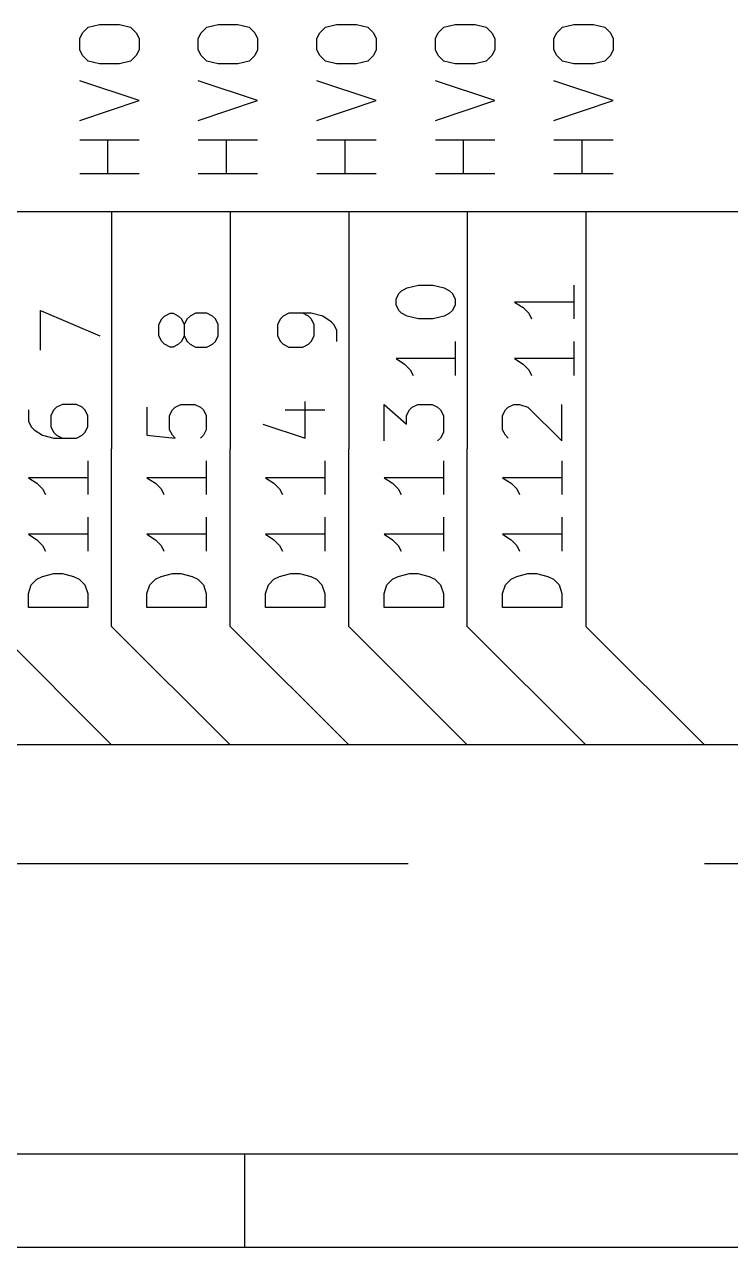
# Model space of a CAD drawing. Extents: x 0.4 to 11.3, y -7.9 to -0.4.
# Drawn here: x 2.176 to 2.772, y -7.874 to -6.842 of the extents above; entities that cross this region are included whole.
import ezdxf

# ---------------------------------------------------------------- set-up
doc = ezdxf.new("R2010")
doc.units = 0
doc.header["$MEASUREMENT"] = 0
doc.linetypes.add('DASHED', pattern=[0.75, 0.5, -0.25])
for name, color, linetype in [('BLUE2', 5, 'CONTINUOUS'), ('BLUE3', 171, 'CONTINUOUS'), ('CYAN2', 4, 'CONTINUOUS'), ('GRAY1', 251, 'CONTINUOUS'), ('GREEN3', 91, 'CONTINUOUS'), ('LYELLOW', 51, 'CONTINUOUS'), ('RED2', 1, 'CONTINUOUS'), ('RED3', 11, 'CONTINUOUS')]:
    doc.layers.add(name, color=color, linetype=linetype)

msp = doc.modelspace()

# ---------------------------------------------------------------- linework, layer by layer
at = {"layer": 'BLUE2', "linetype": 'CONTINUOUS'}
for p, q in [((2.25, -7.45), (2.15, -7.45)), ((2.35, -7.45), (2.25, -7.45)), ((2.45, -7.45), (2.35, -7.45)), ((2.55, -7.45), (2.45, -7.45)), ((2.65, -7.45), (2.55, -7.45)), ((2.75, -7.45), (2.65, -7.45)), ((3.7, -7.45), (2.75, -7.45))]:
    msp.add_line(p, q, dxfattribs=at)
at = {"layer": 'BLUE3', "linetype": 'DASHED'}
msp.add_line((0.5, -7.55), (6.95, -7.55), dxfattribs=at)
at = {"layer": 'CYAN2', "linetype": 'CONTINUOUS'}
for p, q in [((2.2255, -6.849), (2.2303, -6.8443)), ((2.2255, -6.849), (2.2303, -6.8443)), ((2.2303, -6.8443), (2.2398, -6.8419)), ((2.2303, -6.8443), (2.2398, -6.8419)), ((2.2398, -6.8419), (2.2565, -6.8419)), ((2.2398, -6.8419), (2.2565, -6.8419)), ((2.2565, -6.8419), (2.266, -6.8443)), ((2.2565, -6.8419), (2.266, -6.8443)), ((2.266, -6.8443), (2.2708, -6.849)), ((2.266, -6.8443), (2.2708, -6.849)), ((2.3255, -6.849), (2.3303, -6.8443)), ((2.3255, -6.849), (2.3303, -6.8443)), ((2.3303, -6.8443), (2.3398, -6.8419)), ((2.3303, -6.8443), (2.3398, -6.8419)), ((2.3398, -6.8419), (2.3565, -6.8419)), ((2.3398, -6.8419), (2.3565, -6.8419)), ((2.3565, -6.8419), (2.366, -6.8443)), ((2.3565, -6.8419), (2.366, -6.8443)), ((2.366, -6.8443), (2.3708, -6.849)), ((2.366, -6.8443), (2.3708, -6.849)), ((2.4255, -6.849), (2.4303, -6.8443)), ((2.4255, -6.849), (2.4303, -6.8443)), ((2.4303, -6.8443), (2.4398, -6.8419)), ((2.4303, -6.8443), (2.4398, -6.8419)), ((2.4398, -6.8419), (2.4565, -6.8419)), ((2.4398, -6.8419), (2.4565, -6.8419)), ((2.4565, -6.8419), (2.466, -6.8443)), ((2.4565, -6.8419), (2.466, -6.8443)), ((2.466, -6.8443), (2.4708, -6.849)), ((2.466, -6.8443), (2.4708, -6.849)), ((2.5255, -6.849), (2.5303, -6.8443)), ((2.5255, -6.849), (2.5303, -6.8443)), ((2.5303, -6.8443), (2.5398, -6.8419)), ((2.5303, -6.8443), (2.5398, -6.8419)), ((2.5398, -6.8419), (2.5565, -6.8419)), ((2.5398, -6.8419), (2.5565, -6.8419)), ((2.5565, -6.8419), (2.566, -6.8443)), ((2.5565, -6.8419), (2.566, -6.8443)), ((2.566, -6.8443), (2.5708, -6.849)), ((2.566, -6.8443), (2.5708, -6.849)), ((2.6255, -6.849), (2.6303, -6.8443)), ((2.6255, -6.849), (2.6303, -6.8443)), ((2.6303, -6.8443), (2.6398, -6.8419)), ((2.6303, -6.8443), (2.6398, -6.8419)), ((2.6398, -6.8419), (2.6565, -6.8419)), ((2.6398, -6.8419), (2.6565, -6.8419)), ((2.6565, -6.8419), (2.666, -6.8443)), ((2.6565, -6.8419), (2.666, -6.8443)), ((2.666, -6.8443), (2.6708, -6.849)), ((2.666, -6.8443), (2.6708, -6.849)), ((2.2231, -6.8538), (2.2255, -6.849)), ((2.2231, -6.8538), (2.2255, -6.849)), ((2.2231, -6.8633), (2.2231, -6.8538)), ((2.2231, -6.8633), (2.2231, -6.8538)), ((2.2708, -6.849), (2.2731, -6.8538)), ((2.2708, -6.849), (2.2731, -6.8538)), ((2.2731, -6.8538), (2.2731, -6.8633)), ((2.2731, -6.8538), (2.2731, -6.8633)), ((2.3231, -6.8538), (2.3255, -6.849)), ((2.3231, -6.8538), (2.3255, -6.849)), ((2.3231, -6.8633), (2.3231, -6.8538)), ((2.3231, -6.8633), (2.3231, -6.8538)), ((2.3708, -6.849), (2.3731, -6.8538)), ((2.3708, -6.849), (2.3731, -6.8538)), ((2.3731, -6.8538), (2.3731, -6.8633)), ((2.3731, -6.8538), (2.3731, -6.8633)), ((2.4231, -6.8538), (2.4255, -6.849)), ((2.4231, -6.8538), (2.4255, -6.849)), ((2.4231, -6.8633), (2.4231, -6.8538)), ((2.4231, -6.8633), (2.4231, -6.8538)), ((2.4708, -6.849), (2.4731, -6.8538)), ((2.4708, -6.849), (2.4731, -6.8538)), ((2.4731, -6.8538), (2.4731, -6.8633)), ((2.4731, -6.8538), (2.4731, -6.8633)), ((2.5231, -6.8538), (2.5255, -6.849)), ((2.5231, -6.8538), (2.5255, -6.849)), ((2.5231, -6.8633), (2.5231, -6.8538)), ((2.5231, -6.8633), (2.5231, -6.8538)), ((2.5708, -6.849), (2.5731, -6.8538)), ((2.5708, -6.849), (2.5731, -6.8538)), ((2.5731, -6.8538), (2.5731, -6.8633)), ((2.5731, -6.8538), (2.5731, -6.8633)), ((2.6231, -6.8538), (2.6255, -6.849)), ((2.6231, -6.8538), (2.6255, -6.849)), ((2.6231, -6.8633), (2.6231, -6.8538)), ((2.6231, -6.8633), (2.6231, -6.8538)), ((2.6708, -6.849), (2.6731, -6.8538)), ((2.6708, -6.849), (2.6731, -6.8538)), ((2.6731, -6.8538), (2.6731, -6.8633)), ((2.6731, -6.8538), (2.6731, -6.8633)), ((2.2255, -6.8681), (2.2231, -6.8633)), ((2.2255, -6.8681), (2.2231, -6.8633)), ((2.2731, -6.8633), (2.2708, -6.8681)), ((2.2731, -6.8633), (2.2708, -6.8681)), ((2.3255, -6.8681), (2.3231, -6.8633)), ((2.3255, -6.8681), (2.3231, -6.8633)), ((2.3731, -6.8633), (2.3708, -6.8681)), ((2.3731, -6.8633), (2.3708, -6.8681)), ((2.4255, -6.8681), (2.4231, -6.8633)), ((2.4255, -6.8681), (2.4231, -6.8633)), ((2.4731, -6.8633), (2.4708, -6.8681)), ((2.4731, -6.8633), (2.4708, -6.8681)), ((2.5255, -6.8681), (2.5231, -6.8633)), ((2.5255, -6.8681), (2.5231, -6.8633)), ((2.5731, -6.8633), (2.5708, -6.8681)), ((2.5731, -6.8633), (2.5708, -6.8681)), ((2.6255, -6.8681), (2.6231, -6.8633)), ((2.6255, -6.8681), (2.6231, -6.8633)), ((2.6731, -6.8633), (2.6708, -6.8681)), ((2.6731, -6.8633), (2.6708, -6.8681)), ((2.2303, -6.8729), (2.2255, -6.8681)), ((2.2303, -6.8729), (2.2255, -6.8681)), ((2.2398, -6.8752), (2.2303, -6.8729)), ((2.2398, -6.8752), (2.2303, -6.8729)), ((2.2565, -6.8752), (2.2398, -6.8752)), ((2.2565, -6.8752), (2.2398, -6.8752)), ((2.266, -6.8729), (2.2565, -6.8752)), ((2.266, -6.8729), (2.2565, -6.8752)), ((2.2708, -6.8681), (2.266, -6.8729)), ((2.2708, -6.8681), (2.266, -6.8729)), ((2.3303, -6.8729), (2.3255, -6.8681)), ((2.3303, -6.8729), (2.3255, -6.8681)), ((2.3398, -6.8752), (2.3303, -6.8729)), ((2.3398, -6.8752), (2.3303, -6.8729)), ((2.3565, -6.8752), (2.3398, -6.8752)), ((2.3565, -6.8752), (2.3398, -6.8752)), ((2.366, -6.8729), (2.3565, -6.8752)), ((2.366, -6.8729), (2.3565, -6.8752)), ((2.3708, -6.8681), (2.366, -6.8729)), ((2.3708, -6.8681), (2.366, -6.8729)), ((2.4303, -6.8729), (2.4255, -6.8681)), ((2.4303, -6.8729), (2.4255, -6.8681)), ((2.4398, -6.8752), (2.4303, -6.8729)), ((2.4398, -6.8752), (2.4303, -6.8729)), ((2.4565, -6.8752), (2.4398, -6.8752)), ((2.4565, -6.8752), (2.4398, -6.8752)), ((2.466, -6.8729), (2.4565, -6.8752)), ((2.466, -6.8729), (2.4565, -6.8752)), ((2.4708, -6.8681), (2.466, -6.8729)), ((2.4708, -6.8681), (2.466, -6.8729)), ((2.5303, -6.8729), (2.5255, -6.8681)), ((2.5303, -6.8729), (2.5255, -6.8681)), ((2.5398, -6.8752), (2.5303, -6.8729)), ((2.5398, -6.8752), (2.5303, -6.8729)), ((2.5565, -6.8752), (2.5398, -6.8752)), ((2.5565, -6.8752), (2.5398, -6.8752)), ((2.566, -6.8729), (2.5565, -6.8752)), ((2.566, -6.8729), (2.5565, -6.8752)), ((2.5708, -6.8681), (2.566, -6.8729)), ((2.5708, -6.8681), (2.566, -6.8729)), ((2.6303, -6.8729), (2.6255, -6.8681)), ((2.6303, -6.8729), (2.6255, -6.8681)), ((2.6398, -6.8752), (2.6303, -6.8729)), ((2.6398, -6.8752), (2.6303, -6.8729)), ((2.6565, -6.8752), (2.6398, -6.8752)), ((2.6565, -6.8752), (2.6398, -6.8752)), ((2.666, -6.8729), (2.6565, -6.8752)), ((2.666, -6.8729), (2.6565, -6.8752)), ((2.6708, -6.8681), (2.666, -6.8729)), ((2.6708, -6.8681), (2.666, -6.8729)), ((2.2731, -6.9062), (2.2231, -6.8895)), ((2.2731, -6.9062), (2.2231, -6.8895)), ((2.3731, -6.9062), (2.3231, -6.8895)), ((2.3731, -6.9062), (2.3231, -6.8895)), ((2.4731, -6.9062), (2.4231, -6.8895)), ((2.4731, -6.9062), (2.4231, -6.8895)), ((2.5731, -6.9062), (2.5231, -6.8895)), ((2.5731, -6.9062), (2.5231, -6.8895)), ((2.6731, -6.9062), (2.6231, -6.8895)), ((2.6731, -6.9062), (2.6231, -6.8895)), ((2.2231, -6.9229), (2.2731, -6.9062)), ((2.2231, -6.9229), (2.2731, -6.9062)), ((2.3231, -6.9229), (2.3731, -6.9062)), ((2.3231, -6.9229), (2.3731, -6.9062)), ((2.4231, -6.9229), (2.4731, -6.9062)), ((2.4231, -6.9229), (2.4731, -6.9062)), ((2.5231, -6.9229), (2.5731, -6.9062)), ((2.5231, -6.9229), (2.5731, -6.9062)), ((2.6231, -6.9229), (2.6731, -6.9062)), ((2.6231, -6.9229), (2.6731, -6.9062)), ((2.2731, -6.9395), (2.2231, -6.9395)), ((2.2731, -6.9395), (2.2231, -6.9395)), ((2.2469, -6.9681), (2.2469, -6.9395)), ((2.2469, -6.9681), (2.2469, -6.9395)), ((2.3731, -6.9395), (2.3231, -6.9395)), ((2.3731, -6.9395), (2.3231, -6.9395)), ((2.3469, -6.9681), (2.3469, -6.9395)), ((2.3469, -6.9681), (2.3469, -6.9395)), ((2.4731, -6.9395), (2.4231, -6.9395)), ((2.4731, -6.9395), (2.4231, -6.9395)), ((2.4469, -6.9681), (2.4469, -6.9395)), ((2.4469, -6.9681), (2.4469, -6.9395)), ((2.5731, -6.9395), (2.5231, -6.9395)), ((2.5731, -6.9395), (2.5231, -6.9395)), ((2.5469, -6.9681), (2.5469, -6.9395)), ((2.5469, -6.9681), (2.5469, -6.9395)), ((2.6731, -6.9395), (2.6231, -6.9395)), ((2.6731, -6.9395), (2.6231, -6.9395)), ((2.6469, -6.9681), (2.6469, -6.9395)), ((2.6469, -6.9681), (2.6469, -6.9395)), ((2.2731, -6.9681), (2.2231, -6.9681)), ((2.2731, -6.9681), (2.2231, -6.9681)), ((2.3731, -6.9681), (2.3231, -6.9681)), ((2.3731, -6.9681), (2.3231, -6.9681)), ((2.4731, -6.9681), (2.4231, -6.9681)), ((2.4731, -6.9681), (2.4231, -6.9681)), ((2.5731, -6.9681), (2.5231, -6.9681)), ((2.5731, -6.9681), (2.5231, -6.9681)), ((2.6731, -6.9681), (2.6231, -6.9681)), ((2.6731, -6.9681), (2.6231, -6.9681))]:
    msp.add_line(p, q, dxfattribs=at)
at = {"layer": 'GRAY1', "linetype": 'CONTINUOUS'}
for p, q in [((2.2084, -7.1626), (2.2036, -7.1649)), ((2.2203, -7.1626), (2.2084, -7.1626)), ((2.225, -7.1649), (2.2203, -7.1626)), ((2.3036, -7.1649), (2.3084, -7.1626)), ((2.3084, -7.1626), (2.3203, -7.1626)), ((2.3203, -7.1626), (2.325, -7.1649)), ((2.4131, -7.1911), (2.4131, -7.1602)), ((2.4798, -7.1935), (2.4798, -7.1626)), ((2.4798, -7.1626), (2.4988, -7.1792)), ((2.5036, -7.1649), (2.5084, -7.1626)), ((2.5084, -7.1626), (2.5203, -7.1626)), ((2.5203, -7.1626), (2.525, -7.1649)), ((2.5846, -7.1649), (2.5893, -7.1626)), ((2.5893, -7.1626), (2.5941, -7.1626)), ((2.5941, -7.1626), (2.6012, -7.1649)), ((2.6298, -7.1935), (2.6298, -7.1626)), ((2.1798, -7.1673), (2.1798, -7.1768)), ((2.2012, -7.1673), (2.1988, -7.1721)), ((2.1988, -7.1721), (2.1988, -7.1816)), ((2.2036, -7.1649), (2.2012, -7.1673)), ((2.2274, -7.1673), (2.225, -7.1649)), ((2.2298, -7.1721), (2.2274, -7.1673)), ((2.2298, -7.1816), (2.2298, -7.1721)), ((2.2798, -7.1649), (2.2798, -7.1887)), ((2.2988, -7.1721), (2.3012, -7.1673)), ((2.2988, -7.184), (2.2988, -7.1721)), ((2.3012, -7.1673), (2.3036, -7.1649)), ((2.325, -7.1649), (2.3274, -7.1673)), ((2.3274, -7.1673), (2.3298, -7.1721)), ((2.3298, -7.1721), (2.3298, -7.184)), ((2.3965, -7.1673), (2.4298, -7.1673)), ((2.4988, -7.1721), (2.5012, -7.1673)), ((2.4988, -7.1792), (2.4988, -7.1721)), ((2.5012, -7.1673), (2.5036, -7.1649)), ((2.525, -7.1649), (2.5274, -7.1673)), ((2.5274, -7.1673), (2.5298, -7.1721)), ((2.5298, -7.1721), (2.5298, -7.1864)), ((2.5798, -7.1721), (2.5822, -7.1673)), ((2.5798, -7.184), (2.5798, -7.1721)), ((2.5822, -7.1673), (2.5846, -7.1649)), ((2.6012, -7.1649), (2.6298, -7.1935)), ((2.1798, -7.1768), (2.1822, -7.1816)), ((2.1822, -7.1816), (2.1846, -7.184)), ((2.1846, -7.184), (2.1917, -7.1887)), ((2.1988, -7.1816), (2.2012, -7.1864)), ((2.2274, -7.1864), (2.2298, -7.1816)), ((2.3012, -7.1887), (2.2988, -7.184)), ((2.3298, -7.184), (2.3274, -7.1887)), ((2.3774, -7.1792), (2.4131, -7.1911)), ((2.5822, -7.1887), (2.5798, -7.184)), ((2.1917, -7.1887), (2.2012, -7.1911)), ((2.2012, -7.1864), (2.2036, -7.1887)), ((2.2012, -7.1911), (2.2203, -7.1911)), ((2.2036, -7.1887), (2.2084, -7.1911)), ((2.2203, -7.1911), (2.225, -7.1887)), ((2.225, -7.1887), (2.2274, -7.1864)), ((2.2798, -7.1887), (2.3036, -7.1911)), ((2.3036, -7.1911), (2.3012, -7.1887)), ((2.3274, -7.1887), (2.325, -7.1911)), ((2.5274, -7.1911), (2.525, -7.1935)), ((2.5298, -7.1864), (2.5274, -7.1911)), ((2.5846, -7.1911), (2.5822, -7.1887)), ((2.2298, -7.2102), (2.2298, -7.2387)), ((2.3298, -7.2102), (2.3298, -7.2387)), ((2.4298, -7.2102), (2.4298, -7.2387)), ((2.5298, -7.2102), (2.5298, -7.2387)), ((2.6298, -7.2102), (2.6298, -7.2387)), ((2.2298, -7.2245), (2.1798, -7.2245)), ((2.1798, -7.2245), (2.1869, -7.2292)), ((2.3298, -7.2245), (2.2798, -7.2245)), ((2.2798, -7.2245), (2.2869, -7.2292)), ((2.4298, -7.2245), (2.3798, -7.2245)), ((2.3798, -7.2245), (2.3869, -7.2292)), ((2.5298, -7.2245), (2.4798, -7.2245)), ((2.4798, -7.2245), (2.4869, -7.2292)), ((2.6298, -7.2245), (2.5798, -7.2245)), ((2.5798, -7.2245), (2.5869, -7.2292)), ((2.1869, -7.2292), (2.1917, -7.234)), ((2.1917, -7.234), (2.1941, -7.2387)), ((2.2869, -7.2292), (2.2917, -7.234)), ((2.2917, -7.234), (2.2941, -7.2387)), ((2.3869, -7.2292), (2.3917, -7.234)), ((2.3917, -7.234), (2.3941, -7.2387)), ((2.4869, -7.2292), (2.4917, -7.234)), ((2.4917, -7.234), (2.4941, -7.2387)), ((2.5869, -7.2292), (2.5917, -7.234)), ((2.5917, -7.234), (2.5941, -7.2387)), ((2.2298, -7.2578), (2.2298, -7.2864)), ((2.3298, -7.2578), (2.3298, -7.2864)), ((2.4298, -7.2578), (2.4298, -7.2864)), ((2.5298, -7.2578), (2.5298, -7.2864)), ((2.6298, -7.2578), (2.6298, -7.2864)), ((2.2298, -7.2721), (2.1798, -7.2721)), ((2.1798, -7.2721), (2.1869, -7.2768)), ((2.1869, -7.2768), (2.1917, -7.2816)), ((2.3298, -7.2721), (2.2798, -7.2721)), ((2.2798, -7.2721), (2.2869, -7.2768)), ((2.2869, -7.2768), (2.2917, -7.2816)), ((2.4298, -7.2721), (2.3798, -7.2721)), ((2.3798, -7.2721), (2.3869, -7.2768)), ((2.3869, -7.2768), (2.3917, -7.2816)), ((2.5298, -7.2721), (2.4798, -7.2721)), ((2.4798, -7.2721), (2.4869, -7.2768)), ((2.4869, -7.2768), (2.4917, -7.2816)), ((2.6298, -7.2721), (2.5798, -7.2721)), ((2.5798, -7.2721), (2.5869, -7.2768)), ((2.5869, -7.2768), (2.5917, -7.2816)), ((2.1917, -7.2816), (2.1941, -7.2864)), ((2.2917, -7.2816), (2.2941, -7.2864)), ((2.3917, -7.2816), (2.3941, -7.2864)), ((2.4917, -7.2816), (2.4941, -7.2864)), ((2.5917, -7.2816), (2.5941, -7.2864)), ((2.1869, -7.3102), (2.1917, -7.3078)), ((2.1917, -7.3078), (2.2012, -7.3054)), ((2.2012, -7.3054), (2.2084, -7.3054)), ((2.2084, -7.3054), (2.2179, -7.3078)), ((2.2179, -7.3078), (2.2227, -7.3102)), ((2.2869, -7.3102), (2.2917, -7.3078)), ((2.2917, -7.3078), (2.3012, -7.3054)), ((2.3012, -7.3054), (2.3084, -7.3054)), ((2.3084, -7.3054), (2.3179, -7.3078)), ((2.3179, -7.3078), (2.3227, -7.3102)), ((2.3869, -7.3102), (2.3917, -7.3078)), ((2.3917, -7.3078), (2.4012, -7.3054)), ((2.4012, -7.3054), (2.4084, -7.3054)), ((2.4084, -7.3054), (2.4179, -7.3078)), ((2.4179, -7.3078), (2.4227, -7.3102)), ((2.4869, -7.3102), (2.4917, -7.3078)), ((2.4917, -7.3078), (2.5012, -7.3054)), ((2.5012, -7.3054), (2.5084, -7.3054)), ((2.5084, -7.3054), (2.5179, -7.3078)), ((2.5179, -7.3078), (2.5227, -7.3102)), ((2.5869, -7.3102), (2.5917, -7.3078)), ((2.5917, -7.3078), (2.6012, -7.3054)), ((2.6012, -7.3054), (2.6084, -7.3054)), ((2.6084, -7.3054), (2.6179, -7.3078)), ((2.6179, -7.3078), (2.6227, -7.3102)), ((2.1798, -7.3221), (2.1822, -7.3149)), ((2.1822, -7.3149), (2.1869, -7.3102)), ((2.2227, -7.3102), (2.2274, -7.3149)), ((2.2274, -7.3149), (2.2298, -7.3221)), ((2.2798, -7.3221), (2.2822, -7.3149)), ((2.2822, -7.3149), (2.2869, -7.3102)), ((2.3227, -7.3102), (2.3274, -7.3149)), ((2.3274, -7.3149), (2.3298, -7.3221)), ((2.3798, -7.3221), (2.3822, -7.3149)), ((2.3822, -7.3149), (2.3869, -7.3102)), ((2.4227, -7.3102), (2.4274, -7.3149)), ((2.4274, -7.3149), (2.4298, -7.3221)), ((2.4798, -7.3221), (2.4822, -7.3149)), ((2.4822, -7.3149), (2.4869, -7.3102)), ((2.5227, -7.3102), (2.5274, -7.3149)), ((2.5274, -7.3149), (2.5298, -7.3221)), ((2.5798, -7.3221), (2.5822, -7.3149)), ((2.5822, -7.3149), (2.5869, -7.3102)), ((2.6227, -7.3102), (2.6274, -7.3149)), ((2.6274, -7.3149), (2.6298, -7.3221)), ((2.1798, -7.334), (2.1798, -7.3221)), ((2.2298, -7.3221), (2.2298, -7.334)), ((2.2798, -7.334), (2.2798, -7.3221)), ((2.3298, -7.3221), (2.3298, -7.334)), ((2.3798, -7.334), (2.3798, -7.3221)), ((2.4298, -7.3221), (2.4298, -7.334)), ((2.4798, -7.334), (2.4798, -7.3221)), ((2.5298, -7.3221), (2.5298, -7.334)), ((2.5798, -7.334), (2.5798, -7.3221)), ((2.6298, -7.3221), (2.6298, -7.334)), ((2.2298, -7.334), (2.1798, -7.334)), ((2.3298, -7.334), (2.2798, -7.334)), ((2.4298, -7.334), (2.3798, -7.334)), ((2.5298, -7.334), (2.4798, -7.334)), ((2.6298, -7.334), (2.5798, -7.334))]:
    msp.add_line(p, q, dxfattribs=at)
at = {"layer": 'GREEN3', "linetype": 'CONTINUOUS'}
for p, q in [((2.25, -7.35), (2.25, -7.2)), ((2.35, -7.35), (2.35, -7.2)), ((2.45, -7.35), (2.45, -7.2)), ((2.55, -7.35), (2.55, -7.2)), ((2.65, -7.2), (2.65, -7.35)), ((2.15, -7.35), (2.25, -7.45)), ((2.25, -7.35), (2.35, -7.45)), ((2.35, -7.35), (2.45, -7.45)), ((2.45, -7.35), (2.55, -7.45)), ((2.55, -7.35), (2.65, -7.45)), ((2.65, -7.35), (2.75, -7.45))]:
    msp.add_line(p, q, dxfattribs=at)
at = {"layer": 'LYELLOW', "linetype": 'CONTINUOUS'}
msp.add_line((3.25, -7), (1.05, -7), dxfattribs=at)
at = {"layer": 'RED2', "linetype": 'CONTINUOUS'}
for p, q in [((3.25, -7), (1.05, -7)), ((2.25, -7), (2.25, -7.2)), ((2.25, -7), (2.25, -7.2)), ((2.35, -7), (2.35, -7.2)), ((2.35, -7), (2.35, -7.2)), ((2.45, -7), (2.45, -7.2)), ((2.45, -7), (2.45, -7.2)), ((2.55, -7), (2.55, -7.2)), ((2.55, -7), (2.55, -7.2)), ((2.65, -7), (2.65, -7.2)), ((2.65, -7), (2.65, -7.2)), ((11.2206, -7.7956), (0.4724, -7.7956)), ((2.3622, -7.7956), (2.3622, -7.8743)), ((11.2993, -7.8743), (0.3937, -7.8743))]:
    msp.add_line(p, q, dxfattribs=at)
at = {"layer": 'RED3', "linetype": 'CONTINUOUS'}
for p, q in [((2.4899, -7.0738), (2.4923, -7.069)), ((2.4899, -7.0738), (2.4923, -7.069)), ((2.4923, -7.069), (2.4946, -7.0667)), ((2.4923, -7.069), (2.4946, -7.0667)), ((2.4946, -7.0667), (2.4994, -7.0643)), ((2.4946, -7.0667), (2.4994, -7.0643)), ((2.4994, -7.0643), (2.5089, -7.0619)), ((2.4994, -7.0643), (2.5089, -7.0619)), ((2.5089, -7.0619), (2.5208, -7.0619)), ((2.5089, -7.0619), (2.5208, -7.0619)), ((2.5208, -7.0619), (2.5304, -7.0643)), ((2.5208, -7.0619), (2.5304, -7.0643)), ((2.5304, -7.0643), (2.5351, -7.0667)), ((2.5304, -7.0643), (2.5351, -7.0667)), ((2.5351, -7.0667), (2.5375, -7.069)), ((2.5351, -7.0667), (2.5375, -7.069)), ((2.5375, -7.069), (2.5399, -7.0738)), ((2.5375, -7.069), (2.5399, -7.0738)), ((2.6399, -7.0619), (2.6399, -7.0905)), ((2.6399, -7.0619), (2.6399, -7.0905)), ((2.4899, -7.0786), (2.4899, -7.0738)), ((2.4899, -7.0786), (2.4899, -7.0738)), ((2.4923, -7.0833), (2.4899, -7.0786)), ((2.4923, -7.0833), (2.4899, -7.0786)), ((2.5399, -7.0786), (2.5375, -7.0833)), ((2.5399, -7.0786), (2.5375, -7.0833)), ((2.5399, -7.0738), (2.5399, -7.0786)), ((2.5399, -7.0738), (2.5399, -7.0786)), ((2.6399, -7.0762), (2.5899, -7.0762)), ((2.5899, -7.0762), (2.597, -7.0809)), ((2.6399, -7.0762), (2.5899, -7.0762)), ((2.5899, -7.0762), (2.597, -7.0809)), ((2.597, -7.0809), (2.6018, -7.0857)), ((2.597, -7.0809), (2.6018, -7.0857)), ((2.1899, -7.1167), (2.1899, -7.0833)), ((2.1899, -7.0833), (2.2399, -7.1048)), ((2.1899, -7.1167), (2.1899, -7.0833)), ((2.1899, -7.0833), (2.2399, -7.1048)), ((2.2899, -7.0952), (2.2923, -7.0905)), ((2.2899, -7.0952), (2.2923, -7.0905)), ((2.2923, -7.0905), (2.2946, -7.0881)), ((2.2923, -7.0905), (2.2946, -7.0881)), ((2.2946, -7.0881), (2.2994, -7.0857)), ((2.2946, -7.0881), (2.2994, -7.0857)), ((2.2994, -7.0857), (2.3018, -7.0857)), ((2.2994, -7.0857), (2.3018, -7.0857)), ((2.3018, -7.0857), (2.3065, -7.0881)), ((2.3018, -7.0857), (2.3065, -7.0881)), ((2.3065, -7.0881), (2.3089, -7.0905)), ((2.3065, -7.0881), (2.3089, -7.0905)), ((2.3089, -7.0905), (2.3113, -7.0952)), ((2.3089, -7.0905), (2.3113, -7.0952)), ((2.3137, -7.0905), (2.3113, -7.0952)), ((2.3137, -7.0905), (2.3113, -7.0952)), ((2.3161, -7.0881), (2.3137, -7.0905)), ((2.3161, -7.0881), (2.3137, -7.0905)), ((2.3208, -7.0857), (2.3161, -7.0881)), ((2.3208, -7.0857), (2.3161, -7.0881)), ((2.3304, -7.0857), (2.3208, -7.0857)), ((2.3304, -7.0857), (2.3208, -7.0857)), ((2.3351, -7.0881), (2.3304, -7.0857)), ((2.3351, -7.0881), (2.3304, -7.0857)), ((2.3375, -7.0905), (2.3351, -7.0881)), ((2.3375, -7.0905), (2.3351, -7.0881)), ((2.3399, -7.0952), (2.3375, -7.0905)), ((2.3399, -7.0952), (2.3375, -7.0905)), ((2.3923, -7.0905), (2.3899, -7.0952)), ((2.3923, -7.0905), (2.3899, -7.0952)), ((2.3946, -7.0881), (2.3923, -7.0905)), ((2.3946, -7.0881), (2.3923, -7.0905)), ((2.3994, -7.0857), (2.3946, -7.0881)), ((2.3994, -7.0857), (2.3946, -7.0881)), ((2.4184, -7.0857), (2.3994, -7.0857)), ((2.4184, -7.0857), (2.3994, -7.0857)), ((2.4161, -7.0881), (2.4113, -7.0857)), ((2.4161, -7.0881), (2.4113, -7.0857)), ((2.4184, -7.0905), (2.4161, -7.0881)), ((2.4184, -7.0905), (2.4161, -7.0881)), ((2.428, -7.0881), (2.4184, -7.0857)), ((2.428, -7.0881), (2.4184, -7.0857)), ((2.4208, -7.0952), (2.4184, -7.0905)), ((2.4208, -7.0952), (2.4184, -7.0905)), ((2.4351, -7.0929), (2.428, -7.0881)), ((2.4351, -7.0929), (2.428, -7.0881)), ((2.4946, -7.0857), (2.4923, -7.0833)), ((2.4946, -7.0857), (2.4923, -7.0833)), ((2.4994, -7.0881), (2.4946, -7.0857)), ((2.4994, -7.0881), (2.4946, -7.0857)), ((2.5089, -7.0905), (2.4994, -7.0881)), ((2.5089, -7.0905), (2.4994, -7.0881)), ((2.5208, -7.0905), (2.5089, -7.0905)), ((2.5208, -7.0905), (2.5089, -7.0905)), ((2.5304, -7.0881), (2.5208, -7.0905)), ((2.5304, -7.0881), (2.5208, -7.0905)), ((2.5351, -7.0857), (2.5304, -7.0881)), ((2.5351, -7.0857), (2.5304, -7.0881)), ((2.5375, -7.0833), (2.5351, -7.0857)), ((2.5375, -7.0833), (2.5351, -7.0857)), ((2.6018, -7.0857), (2.6042, -7.0905)), ((2.6018, -7.0857), (2.6042, -7.0905)), ((2.2899, -7.1048), (2.2899, -7.0952)), ((2.2899, -7.1048), (2.2899, -7.0952)), ((2.3113, -7.0952), (2.3113, -7.1048)), ((2.3113, -7.0952), (2.3113, -7.1048)), ((2.3399, -7.1048), (2.3399, -7.0952)), ((2.3399, -7.1048), (2.3399, -7.0952)), ((2.3899, -7.0952), (2.3899, -7.1048)), ((2.3899, -7.0952), (2.3899, -7.1048)), ((2.4208, -7.1048), (2.4208, -7.0952)), ((2.4208, -7.1048), (2.4208, -7.0952)), ((2.4375, -7.0952), (2.4351, -7.0929)), ((2.4375, -7.0952), (2.4351, -7.0929)), ((2.4399, -7.1), (2.4375, -7.0952)), ((2.4399, -7.1), (2.4375, -7.0952)), ((2.4399, -7.1095), (2.4399, -7.1)), ((2.4399, -7.1095), (2.4399, -7.1)), ((2.2923, -7.1095), (2.2899, -7.1048)), ((2.2923, -7.1095), (2.2899, -7.1048)), ((2.2946, -7.1119), (2.2923, -7.1095)), ((2.2946, -7.1119), (2.2923, -7.1095)), ((2.2994, -7.1143), (2.2946, -7.1119)), ((2.2994, -7.1143), (2.2946, -7.1119)), ((2.3065, -7.1119), (2.3018, -7.1143)), ((2.3065, -7.1119), (2.3018, -7.1143)), ((2.3089, -7.1095), (2.3065, -7.1119)), ((2.3089, -7.1095), (2.3065, -7.1119)), ((2.3113, -7.1048), (2.3089, -7.1095)), ((2.3113, -7.1048), (2.3089, -7.1095)), ((2.3113, -7.1048), (2.3137, -7.1095)), ((2.3113, -7.1048), (2.3137, -7.1095)), ((2.3137, -7.1095), (2.3161, -7.1119)), ((2.3137, -7.1095), (2.3161, -7.1119)), ((2.3161, -7.1119), (2.3208, -7.1143)), ((2.3161, -7.1119), (2.3208, -7.1143)), ((2.3304, -7.1143), (2.3351, -7.1119)), ((2.3304, -7.1143), (2.3351, -7.1119)), ((2.3351, -7.1119), (2.3375, -7.1095)), ((2.3351, -7.1119), (2.3375, -7.1095)), ((2.3375, -7.1095), (2.3399, -7.1048)), ((2.3375, -7.1095), (2.3399, -7.1048)), ((2.3899, -7.1048), (2.3923, -7.1095)), ((2.3899, -7.1048), (2.3923, -7.1095)), ((2.3923, -7.1095), (2.3946, -7.1119)), ((2.3923, -7.1095), (2.3946, -7.1119)), ((2.3946, -7.1119), (2.3994, -7.1143)), ((2.3946, -7.1119), (2.3994, -7.1143)), ((2.4113, -7.1143), (2.4161, -7.1119)), ((2.4113, -7.1143), (2.4161, -7.1119)), ((2.4161, -7.1119), (2.4184, -7.1095)), ((2.4161, -7.1119), (2.4184, -7.1095)), ((2.4184, -7.1095), (2.4208, -7.1048)), ((2.4184, -7.1095), (2.4208, -7.1048)), ((2.5399, -7.1095), (2.5399, -7.1381)), ((2.5399, -7.1095), (2.5399, -7.1381)), ((2.6399, -7.1095), (2.6399, -7.1381)), ((2.6399, -7.1095), (2.6399, -7.1381)), ((2.3018, -7.1143), (2.2994, -7.1143)), ((2.3018, -7.1143), (2.2994, -7.1143)), ((2.3208, -7.1143), (2.3304, -7.1143)), ((2.3208, -7.1143), (2.3304, -7.1143)), ((2.3994, -7.1143), (2.4113, -7.1143)), ((2.3994, -7.1143), (2.4113, -7.1143)), ((2.5399, -7.1238), (2.4899, -7.1238)), ((2.4899, -7.1238), (2.497, -7.1286)), ((2.5399, -7.1238), (2.4899, -7.1238)), ((2.4899, -7.1238), (2.497, -7.1286)), ((2.497, -7.1286), (2.5018, -7.1333)), ((2.497, -7.1286), (2.5018, -7.1333)), ((2.5018, -7.1333), (2.5042, -7.1381)), ((2.5018, -7.1333), (2.5042, -7.1381)), ((2.6399, -7.1238), (2.5899, -7.1238)), ((2.5899, -7.1238), (2.597, -7.1286)), ((2.6399, -7.1238), (2.5899, -7.1238)), ((2.5899, -7.1238), (2.597, -7.1286)), ((2.597, -7.1286), (2.6018, -7.1333)), ((2.597, -7.1286), (2.6018, -7.1333)), ((2.6018, -7.1333), (2.6042, -7.1381)), ((2.6018, -7.1333), (2.6042, -7.1381))]:
    msp.add_line(p, q, dxfattribs=at)

doc.saveas('drawing.dxf')
